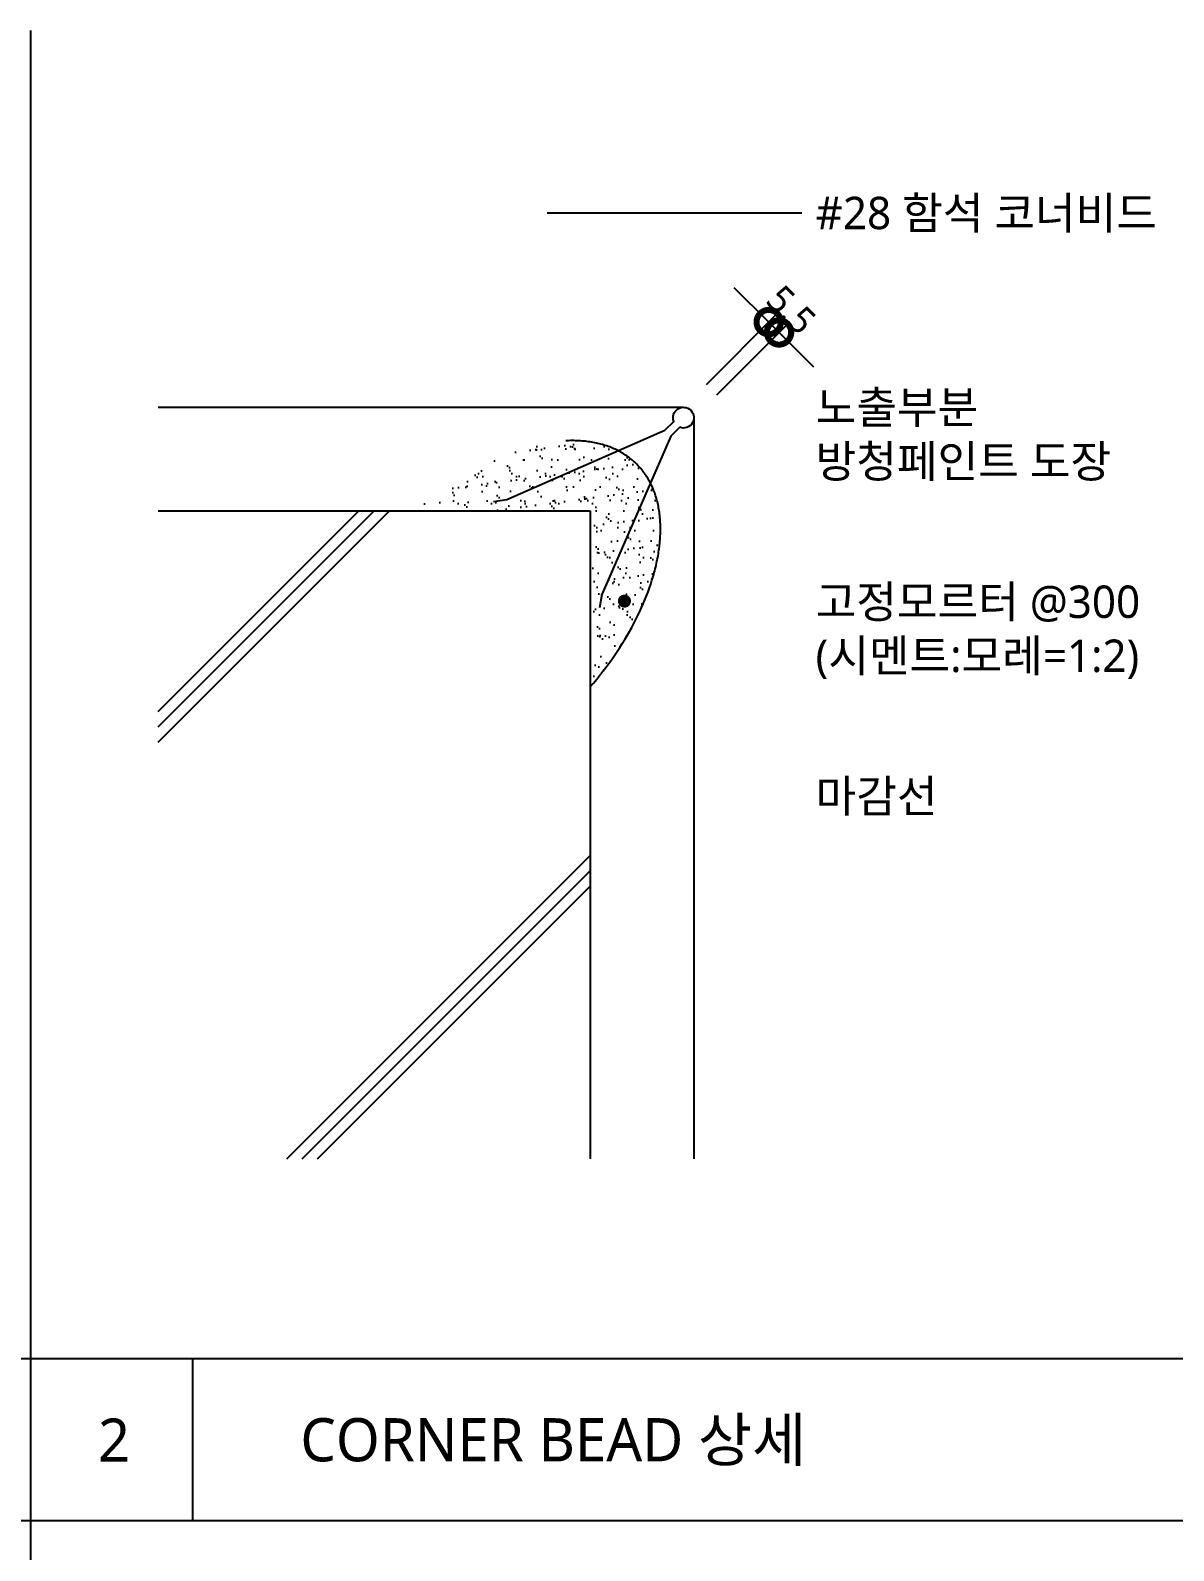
# Model space of a CAD drawing. Header units: millimetres. Extents: x 465 to 41696, y 198 to 5730.
# Drawn here: x 2182 to 3241, y 4322 to 5730 of the extents above; entities that cross this region are included whole.
import ezdxf
from ezdxf.enums import TextEntityAlignment as Align

# ---------------------------------------------------------------- set-up
doc = ezdxf.new("R2010")
doc.units = ezdxf.units.MM
doc.header["$LTSCALE"] = 200
doc.linetypes.add('HID', pattern=[2.3, 1.5, -0.8])
doc.layers.get('DEFPOINTS').update_dxf_attribs({"color": 137})
for name, color, linetype in [('CON', 2, 'Continuous'), ('DIM', 7, 'Continuous'), ('FIN', 11, 'Continuous'), ('HAT-8', 8, 'Continuous'), ('HID', 6, 'HID'), ('LED', 7, 'Continuous'), ('SEC-4', 4, 'Continuous'), ('SYM', 7, 'Continuous'), ('TABLE', 7, 'Continuous'), ('TEXT', 3, 'Continuous')]:
    doc.layers.add(name, color=color, linetype=linetype)
doc.styles.add('arial', font='arial.ttf')
doc.styles.add('스타일1', font='malgun.ttf')
doc.dimstyles.new('CJA$0', dxfattribs={"dimscale": 300, "dimtxt": 2.7, "dimasz": 1, "dimexe": 2, "dimexo": 3, "dimgap": 1, "dimtad": 1, "dimdec": 0, "dimzin": 1, "dimdsep": 46, "dimtxsty": 'arial', "dimblk": 'DOT', "dimcen": 0.09, "dimdle": 1, "dimclrd": 256, "dimclre": 256, "dimclrt": 3, "dimadec": 0, "dimazin": 0, "dimtfac": 1, "dimtdec": 0, "dimtmove": 2, "dimatfit": 3, "dimldrblk": 'DOT', "dimfxl": 1, "dimtolj": 1, "dimtzin": 1, "dimarcsym": 0})
pattern_1 = [(37.50000000000001, (-9920.620298365007, -17854.71538206843), (-0.6299335810960816, 19.26823769013158), [0, -15.2, 0, -17, 0, -16.25]), (7.499999999999999, (-9920.620298365007, -17854.71538206843), (17.69776705267727, 28.2214606522974), [0, -8.2, 0, -13.7, 0, -5.25]), (327.5, (-9932.920298365287, -17854.71538206843), (31.14141861751495, 0.05659053536964276), [0, -5, 0, -18, 0, -23.5]), (317.5, (-9932.920298365287, -17854.71538206843), (30.06126604572294, 8.77675564934249), [0, -2.5, 0, -11.8, 0, -13.5])]

# ---------------------------------------------------------------- blocks, each defined once
blk = doc.blocks.new('_DotSmall')
at = {"color": 0, "linetype": 'ByBlock', "const_width": 0.5}
blk.add_lwpolyline([(-0.0625, 0, 1), (0.0625, 0, 1)], format="xyb", close=True, dxfattribs=at)
blk = doc.blocks.new('*D13')
at = {"layer": 'DEFPOINTS', "color": 0, "transparency": 16777216}
for p in [(2875.880004007079, 5450.305145094608), (2787.374859047246, 5381.000000138323), (2796.974859046873, 5371.40000013823)]:
    blk.add_point(p, dxfattribs=at)
at = {"layer": 'DIM', "color": 7, "lineweight": -2, "transparency": 16777216}
for p, q in [((2866.280004007452, 5459.905145094701), (2834.460198854828, 5491.724950248867)), ((2808.588062483357, 5402.213203573405), (2873.351071819488, 5466.976212906395)), ((2818.188062482984, 5392.613203573312), (2882.951071819116, 5457.376212906302)), ((2866.280004007452, 5459.905145094701), (2875.880004007079, 5450.305145094608)), ((2875.880004007079, 5450.305145094608), (2907.699809159702, 5418.485339940441))]:
    blk.add_line(p, q, dxfattribs=at)
at = {"layer": 'DIM', "color": 7, "lineweight": -2, "transparency": 16777216, "xscale": 45, "yscale": 45, "zscale": 45}
for p, rotation in [((2866.280004007452, 5459.905145094701), 314.9999999986103), ((2875.880004007079, 5450.305145094608), 134.9999999986104)]:
    blk.add_blockref('_DotSmall', p, dxfattribs=dict(at, rotation=rotation))
at = {"layer": 'DIM', "color": 3, "transparency": 16777216, "insert": (2887.140022663918, 5471.165163750527), "char_height": 25, "attachment_point": 5, "rotation": 314.9999999986104, "style": '스타일1'}
blk.add_mtext('\\A1;5.5', dxfattribs=at)
blk = doc.blocks.new('_DOT')
at = {"color": 0, "linetype": 'ByBlock'}
blk.add_line((-0.5, 0), (-1, 0), dxfattribs=at)
at = {"color": 0, "linetype": 'ByBlock', "const_width": 0.5}
blk.add_lwpolyline([(-0.25, 0, 1), (0.25, 0, 1)], format="xyb", close=True, dxfattribs=at)

msp = doc.modelspace()

# ---------------------------------------------------------------- hatches: boundary and pattern name
at = {"layer": 'HAT-8'}
h = msp.add_hatch(dxfattribs=at)
h.set_pattern_fill('AR-SAND', color=256, scale=10, style=0)
h.set_pattern_definition(pattern_1)
h.paths.add_polyline_path([(2744.160450497766, 5328.185591718408, 0.144130853672962), (2708.125782152296, 5346.388577148078, 0.1068005956060705), (2646.516605213408, 5344.458101162912, 0.07336103846896894), (2585.69140087453, 5319.414476569502, 0.04373495097780226), (2537.936750761823, 5285.000000267981), (2700.974859046873, 5285.000000267981)])
h = msp.add_hatch(dxfattribs=at)
h.set_pattern_fill('AR-SAND', color=256, scale=10, style=0)
h.set_pattern_definition(pattern_1)
h.paths.add_polyline_path([(2744.160450497766, 5328.185591718408, -0.144130853672962), (2762.363435927437, 5292.150923372938, -0.1068005956060705), (2760.432959942271, 5230.54174643405, -0.07336103846896894), (2735.389335348395, 5169.716542095637, -0.04373495097780226), (2700.974859046873, 5121.961891982464), (2700.974859046873, 5285.000000267981)])

# ---------------------------------------------------------------- linework, layer by layer
at = {"layer": 'CON'}
for p, q in [((2300.974859046873, 5285.000000267981), (2700.974859046873, 5285.000000267981)), ((2700.974859046873, 5285.000000267981), (2700.974859046873, 4685.000000267981))]:
    msp.add_line(p, q, dxfattribs=at)
at = {"layer": 'FIN'}
for p, q in [((2300.974859046873, 5381.000000267981), (2787.374859047246, 5381.000000267981)), ((2796.974859046873, 5371.400000267888), (2796.974859046873, 4685.000000267981))]:
    msp.add_line(p, q, dxfattribs=at)
at = {"layer": 'HID'}
msp.add_ellipse((2600.974859046873, 5185.000000267981), major_axis=(143.1855914495915, 143.1855914520768), ratio=0.5739524118932025, start_param=-1.44117700142541, end_param=1.441177001417088, dxfattribs=at)
at = {"layer": 'LED'}
msp.add_line((2660.974859046873, 5561.000000267981), (2896.974859046873, 5561.000000267981), dxfattribs=at)
for points in [[(2660.974855232642, 5561.000000267981, 0, 0, 0), (2660.974859046873, 5312.031016361427, 0, 11.33333333333334, 0), (2660.974859046873, 5333.880330547683, 0, 0, 0), (2660.974859046873, 5333.881437424563, 0, 0, 0)], [(2904.693354969037, 5379.489781242322, 0, 0, 0), (2796.766773424701, 5379.489779588759, 0, 11.33333333333334, 0), (2818.616087610957, 5379.489779588759, 0, 0, 0), (2818.617194487837, 5379.489779588759, 0, 0, 0)], [(2735.701040817548, 5201.543026078485, 6.05, 6.05, 1), (2729.651040817735, 5201.543026078485, 6.05, 6.05, 1), (2735.701040817548, 5201.543026078485, 0, 0, 0), (2904.693354969037, 5201.543024848674, 0, 0, 0)], [(2904.693354969037, 5021.000000267981, 0, 0, 0), (2796.766773424701, 5020.999998614418, 0, 11.33333333333334, 0), (2818.616087610957, 5020.999998614418, 0, 0, 0), (2818.617194487837, 5020.999998614418, 0, 0, 0)]]:
    msp.add_lwpolyline(points, format="xyseb", dxfattribs=at)
at = {"layer": 'SEC-4'}
msp.add_lwpolyline([(2611.377415786621, 5293.683100997696), (2623.6583539286, 5295.729882217238), (2770.217731510413, 5359.752063996384), (2778.416054931593, 5367.950387417099, -4.716639142846521), (2783.925246195991, 5362.441196152235), (2775.726922775277, 5354.24287273152), (2711.704740996596, 5207.683495149708), (2709.657959777054, 5195.402557007263)], format="xyb", dxfattribs=at)
at = {"layer": 'SYM', "color": 8}
for p, q in [((2300.974859046873, 5085.000000267981), (2500.974859046873, 5285.000000267981)), ((2300.974859046873, 5070.857864644255), (2515.116994670716, 5285.000000267981)), ((2300.974859046873, 5099.142135891707), (2486.832723423497, 5285.000000267981)), ((2420.135271404528, 4685.000000267981), (2700.974859046873, 4965.839587910559)), ((2434.27740702837, 4685.000000267981), (2700.974859046873, 4951.697452286833)), ((2448.419542652213, 4685.000000267981), (2700.974859047339, 4937.555316663107))]:
    msp.add_line(p, q, dxfattribs=at)
at = {"layer": 'TABLE', "color": 3}
for p, q in [((2182.5, 5730.000000004962), (2182.5, 210.0000000050968)), ((465, 4350.000000004991), (7335, 4350.000000004991))]:
    msp.add_line(p, q, dxfattribs=at)
at = {"layer": 'TABLE', "color": 4}
for p, q in [((465, 4500.000000004991), (7335, 4500.000000004991)), ((2332.499999999938, 4500.000000004991), (2332.499999999938, 4350.000000004991))]:
    msp.add_line(p, q, dxfattribs=at)

# ---------------------------------------------------------------- texts
at = {"layer": 'TEXT', "style": '스타일1'}
for s, p in [('#28 함석 코너비드', (2909.767378884026, 5545.930771294275)), ('노출부분', (2909.767378884026, 5365.930771294275)), ('방청페인트 도장', (2909.767378884026, 5315.930771294275)), ('고정모르터 @300', (2909.767378884026, 5185.930771294275)), ('(시멘트:모레=1:2)', (2909.767378884026, 5135.930771294275)), ('마감선', (2909.767378884026, 5005.930771294275))]:
    msp.add_text(s, height=30, dxfattribs=at).set_placement(p)
msp.add_text('CORNER BEAD 상세', height=40, dxfattribs=at).set_placement((2432.499999999938, 4424.904891309314), align=Align.MIDDLE_LEFT)
at = {"layer": 'TEXT', "color": 6, "style": '스타일1'}
msp.add_text('2', height=40, dxfattribs=at).set_placement((2259.933423913022, 4424.565217396288), align=Align.MIDDLE_CENTER)

# ---------------------------------------------------------------- dimensions: what is measured, and where the dimension line sits
at = {"layer": 'DIM'}
dim = msp.add_aligned_dim(p1=(2787.374859047246, 5381.000000138323), p2=(2796.974859046873, 5371.40000013823), distance=111.58872614103142, text='5.5', dimstyle='CJA$0', override={"dimscale": 10, "dimtxt": 2.5, "dimasz": 4.5, "dimexe": 1, "dimzin": 8, "dimlunit": 6, "dimtxsty": '스타일1', "dimblk1": 'DotSmall', "dimblk2": 'DotSmall', "dimsah": 1, "dimcen": 1, "dimdle": 2, "dimclrd": 7, "dimclre": 7, "dimtix": 1, "dimfxl": 2, "dimtzin": 0}, dxfattribs=at)
dim.commit()
dim.dimension.update_dxf_attribs({"geometry": '*D13', "text_midpoint": (2887.140022663918, 5471.165163750527)})

doc.saveas('drawing.dxf')
